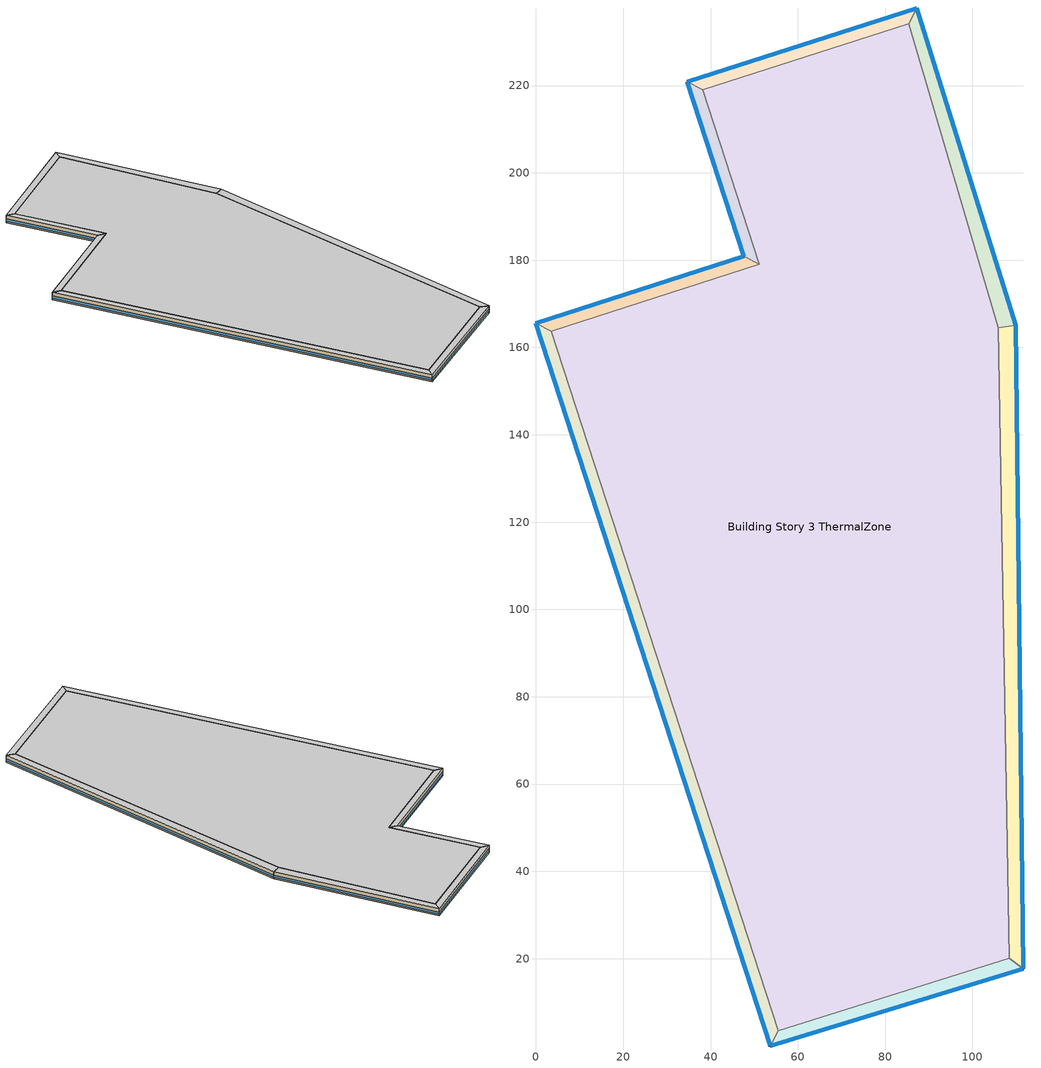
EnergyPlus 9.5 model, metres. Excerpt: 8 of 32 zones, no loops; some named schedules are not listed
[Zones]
Building Story 3 ThermalZone
 floor adiabatic (Typical Interior Floor): 105.93,164.49 108.38,20.09 55.57,3.55 3.56,163.73 51.15,179.06 38.19,218.99 85.39,234.21 z7.2
 wall adiabatic (Typical Interior Wall): 108.38,20.09 105.93,164.49 85.39,234.21 38.19,218.99 51.15,179.06 3.56,163.73 55.57,3.55 108.38,20.09 z7.2:10.8
 ceiling adiabatic (Typical Interior Ceiling): 85.39,234.21 38.19,218.99 51.15,179.06 3.56,163.73 55.57,3.55 108.38,20.09 105.93,164.49 z10.8
Building Story 3 ThermalZone 1
 floor adiabatic (Typical Interior Floor): 109.88,165.12 111.61,17.73 108.38,20.09 105.93,164.49 z7.2
 wall outside (Typical Insulated Exterior Mass Wall R-12.5): 111.61,17.73 109.88,165.12 z7.2:10.8
 wall adiabatic (Typical Interior Wall): 109.88,165.12 105.93,164.49 108.38,20.09 111.61,17.73 z7.2:10.8
 window (U 0.48 SHGC 0.40 Dbl Ref-D Clr 6mm/13mm): 111.61,17.76 109.88,165.09 z7.96:9.04
 ceiling adiabatic (Typical Interior Ceiling): 105.93,164.49 108.38,20.09 111.61,17.73 109.88,165.12 z10.8
Building Story 3 ThermalZone 2
 floor adiabatic (Typical Interior Floor): 111.61,17.73 53.73,0 55.57,3.55 108.38,20.09 z7.2
 wall outside (Typical Insulated Exterior Mass Wall R-12.5): 53.73,0 111.61,17.73 z7.2:10.8
 wall adiabatic (Typical Interior Wall): 111.61,17.73 108.38,20.09 55.57,3.55 53.73,0 z7.2:10.8
 window (U 0.48 SHGC 0.40 Dbl Ref-D Clr 6mm/13mm): 53.75,0.01 111.58,17.72 z7.96:9.04
 ceiling adiabatic (Typical Interior Ceiling): 108.38,20.09 55.57,3.55 53.73,0 111.61,17.73 z10.8
Building Story 3 ThermalZone 3
 floor adiabatic (Typical Interior Floor): 53.73,0 0,165.55 3.56,163.73 55.57,3.55 z7.2
 wall outside (Typical Insulated Exterior Mass Wall R-12.5): 0,165.55 53.73,0 z7.2:10.8
 wall adiabatic (Typical Interior Wall): 53.73,0 55.57,3.55 3.56,163.73 0,165.55 z7.2:10.8
 window (U 0.48 SHGC 0.40 Dbl Ref-D Clr 6mm/13mm): 0.01,165.52 53.72,0.02 z7.96:9.04
 ceiling adiabatic (Typical Interior Ceiling): 55.57,3.55 3.56,163.73 0,165.55 53.73,0 z10.8
Building Story 3 ThermalZone 4
 floor adiabatic (Typical Interior Floor): 0,165.55 47.59,180.88 51.15,179.06 3.56,163.73 z7.2
 wall outside (Typical Insulated Exterior Mass Wall R-12.5): 47.59,180.88 0,165.55 z7.2:10.8
 wall adiabatic (Typical Interior Wall): 0,165.55 3.56,163.73 51.15,179.06 47.59,180.88 z7.2:10.8
 window (U 0.48 SHGC 0.40 Dbl Ref-D Clr 6mm/13mm): 47.56,180.87 0.02,165.55 z7.96:9.04
 ceiling adiabatic (Typical Interior Ceiling): 3.56,163.73 51.15,179.06 47.59,180.88 0,165.55 z10.8
Building Story 3 ThermalZone 5
 floor adiabatic (Typical Interior Floor): 47.59,180.88 34.63,220.81 38.19,218.99 51.15,179.06 z7.2
 wall outside (Typical Insulated Exterior Mass Wall R-12.5): 34.63,220.81 47.59,180.88 z7.2:10.8
 wall adiabatic (Typical Interior Wall): 47.59,180.88 51.15,179.06 38.19,218.99 34.63,220.81 z7.2:10.8
 window (U 0.48 SHGC 0.40 Dbl Ref-D Clr 6mm/13mm): 34.64,220.79 47.58,180.9 z7.96:9.04
 ceiling adiabatic (Typical Interior Ceiling): 51.15,179.06 38.19,218.99 34.63,220.81 47.59,180.88 z10.8
Building Story 3 ThermalZone 6
 floor adiabatic (Typical Interior Floor): 34.63,220.81 87.23,237.76 85.39,234.21 38.19,218.99 z7.2
 wall outside (Typical Insulated Exterior Mass Wall R-12.5): 87.23,237.76 34.63,220.81 z7.2:10.8
 wall adiabatic (Typical Interior Wall): 34.63,220.81 38.19,218.99 85.39,234.21 87.23,237.76 z7.2:10.8
 window (U 0.48 SHGC 0.40 Dbl Ref-D Clr 6mm/13mm): 87.2,237.75 34.65,220.82 z7.96:9.04
 ceiling adiabatic (Typical Interior Ceiling): 38.19,218.99 85.39,234.21 87.23,237.76 34.63,220.81 z10.8
Building Story 3 ThermalZone 7
 floor adiabatic (Typical Interior Ceiling): 87.23,237.76 109.88,165.12 105.93,164.49 85.39,234.21 z7.2
 wall outside (Typical Insulated Exterior Mass Wall R-12.5): 109.88,165.12 87.23,237.76 z7.2:10.8
 wall adiabatic (Typical Interior Wall): 87.23,237.76 85.39,234.21 105.93,164.49 109.88,165.12 z7.2:10.8
 window (U 0.48 SHGC 0.40 Dbl Ref-D Clr 6mm/13mm): 109.87,165.14 87.24,237.73 z7.96:9.04
 ceiling adiabatic (Typical Interior Ceiling): 85.39,234.21 105.93,164.49 109.88,165.12 87.23,237.76 z10.8
[Building]
Mixed_use 1: Terrain=City
[Site:Location]
Buffalo Niagara Intl Ap_NY_USA: Latitude {deg}=42.8132; Longitude {deg}=-78.8479; Time Zone {hr}=-5; Elevation {m}=215
[Site:GroundTemperature:FCfactorMethod]
January Ground Temperature {C}=7.4; February Ground Temperature {C}=-0; March Ground Temperature {C}=-7.6; April Ground Temperature {C}=-12.6; May Ground Temperature {C}=-7.7; June Ground Temperature {C}=0.3; July Ground Temperature {C}=7; August Ground Temperature {C}=14.2; September Ground Temperature {C}=19.2; October Ground Temperature {C}=20.9; November Ground Temperature {C}=20; December Ground Temperature {C}=15.4
[Site:WaterMainsTemperature]
Calculation Method=Correlation; Annual Average Outdoor Air Temperature {C}=8.96667; Maximum Difference In Monthly Average Outdoor Air Temperatures {deltaC}=26.2
[SizingPeriod:DesignDay] Day of Month=21; Dry-Bulb Temperature Range Modifier Type=DefaultMultipliers; Humidity Condition Type=Wetbulb; Barometric Pressure {Pa}=98769; Rain Indicator=No; Snow Indicator=No; Daylight Saving Time Indicator=No
Name | Month | Day Type | Maximum Dry-Bulb Temperature {C} | Daily Dry-Bulb Temperature Range {deltaC} | Wetbulb or DewPoint at Maximum Dry-Bulb {C} | Wind Speed {m/s} | Wind Direction {deg} | Solar Model Indicator | ASHRAE Clear Sky Optical Depth for Beam Irradiance (taub) | ASHRAE Clear Sky Optical Depth for Diffuse Irradiance (taud) | Sky Clearness
Buffalo Niagara Intl Ap Ann Clg .4% Condns DB=>MWB 1 | 7 | SummerDesignDay | 30.3 | 9.3 | 21.8 | 5.7 | 240 | ASHRAETau | 0.462 | 2.001
Buffalo Niagara Intl Ap Ann Clg .4% Condns WB=>MDB 1 | 7 | SummerDesignDay | 27.8 | 9.3 | 23.8 | 5.7 | 240 | ASHRAETau | 0.462 | 2.001
Buffalo Niagara Intl Ap Ann Htg 99.6% Condns DB 1 | 1 | WinterDesignDay | -16.3 | 0 | -16.3 | 5.1 | 270 | ASHRAEClearSky |  |  | 0
[Material] Thermal Absorptance=0.9
Name | Roughness | Thickness {m} | Conductivity {W/m-K} | Density {kg/m3} | Specific Heat {J/kg-K} | Solar Absorptance | Visible Absorptance
1/2IN Gypsum | Smooth | 0.0127 | 0.16 | 784.9 | 830 | 0.4 | 0.4
100mm Normalweight concrete floor | MediumRough | 0.1016 | 2.31045 | 2322 | 832.557 | 0.7 | 0.7
1IN Stucco | Smooth | 0.0253 | 0.6918 | 1858 | 837 | 0.7 | 0.92
8IN CONCRETE HW RefBldg | Rough | 0.2032 | 1.311 | 2240 | 836.8 | 0.7 | 0.7
G01 13mm gypsum board | Smooth | 0.0127 | 0.160031 | 800.001 | 1090.73 | 0.7 | 0.5
Std Wood 6inch 1; Std Wood 6inch 2 | MediumSmooth | 0.15 | 0.12 | 540 | 1210 | 0.7 | 0.7
[Material:NoMass] Roughness=Smooth; Thermal Absorptance=0.9; Solar Absorptance=0.7
Name | Thermal Resistance {m2-K/W} | Visible Absorptance
CP02 CARPET PAD | 0.21648 | 0.8
Typical Insulation R-10.11 | 1.78074 | 0.7
[WindowMaterial:Gas]
AIR 13MM: Gas Type=Air; Thickness {m}=0.0127
[WindowMaterial:Glazing] Optical Data Type=SpectralAverage; Thickness {m}=0.006; Infrared Transmittance at Normal Incidence=0; Front Side Infrared Hemispherical Emissivity=0.84; Conductivity {W/m-K}=0.9; Dirt Correction Factor for Solar and Visible Transmittance=1; Solar Diffusing=No
Name | Solar Transmittance at Normal Incidence | Front Side Solar Reflectance at Normal Incidence | Back Side Solar Reflectance at Normal Incidence | Visible Transmittance at Normal Incidence | Front Side Visible Reflectance at Normal Incidence | Back Side Visible Reflectance at Normal Incidence | Back Side Infrared Hemispherical Emissivity
CLEAR 6MM | 0.775 | 0.071 | 0.071 | 0.881 | 0.08 | 0.08 | 0.84
REF D CLEAR 6MM | 0.429 | 0.308 | 0.379 | 0.334 | 0.453 | 0.505 | 0.82
[Construction]
InteriorFurnishings 1: Std Wood 6inch 1
InteriorFurnishings 2: Std Wood 6inch 2
Typical Insulated Exterior Mass Wall R-12.5: 1IN Stucco, 8IN CONCRETE HW RefBldg, Typical Insulation R-10.11, 1/2IN Gypsum
Typical Interior Ceiling: CP02 CARPET PAD, 100mm Normalweight concrete floor
Typical Interior Floor: 100mm Normalweight concrete floor, CP02 CARPET PAD
Typical Interior Wall: G01 13mm gypsum board, G01 13mm gypsum board
U 0.48 SHGC 0.40 Dbl Ref-D Clr 6mm/13mm: REF D CLEAR 6MM, AIR 13MM, CLEAR 6MM
[Zone] Multiplier=1; Part of Total Floor Area=Yes
Building Story 3 ThermalZone; Building Story 3 ThermalZone 1; Building Story 3 ThermalZone 2; Building Story 3 ThermalZone 3; Building Story 3 ThermalZone 4; Building Story 3 ThermalZone 5; Building Story 3 ThermalZone 6; Building Story 3 ThermalZone 7
[InternalMass]
Name | Construction | Zone or ZoneList | Surface Area {m2}
Building Story 3 Space Mass | InteriorFurnishings 2 | Building Story 3 ThermalZone | 31237
Building Story 3 Space 1 Mass | InteriorFurnishings 2 | Building Story 3 ThermalZone 1 | 1044
Building Story 3 Space 2 Mass | InteriorFurnishings 2 | Building Story 3 ThermalZone 2 | 350.647
Building Story 3 Space 3 Mass | InteriorFurnishings 2 | Building Story 3 ThermalZone 3 | 972.093
Building Story 3 Space 4 Mass | InteriorFurnishings 2 | Building Story 3 ThermalZone 4 | 282.533
Building Story 3 Space 5 Mass | InteriorFurnishings 2 | Building Story 3 ThermalZone 5 | 237.225
Building Story 3 Space 6 Mass | InteriorFurnishings 2 | Building Story 3 ThermalZone 6 | 295.701
Building Story 3 Space 7 Mass | InteriorFurnishings 2 | Building Story 3 ThermalZone 7 | 502.493
Building Story 3 Space 4 FullServiceRestaurant Dining A  - Story Mid2 Mass; Building Story 3 Space 4 FullServiceRestaurant Dining C  - Story Mid2 Mass | InteriorFurnishings 1 | Building Story 3 ThermalZone 4 | 5.10087
Building Story 3 Space 3 FullServiceRestaurant Dining A  - Story Mid2 Mass; Building Story 3 Space 3 FullServiceRestaurant Dining C  - Story Mid2 Mass | InteriorFurnishings 1 | Building Story 3 ThermalZone 3 | 17.5502
Building Story 3 Space 1 FullServiceRestaurant Dining A  - Story Mid2 Mass; Building Story 3 Space 1 FullServiceRestaurant Dining C  - Story Mid2 Mass | InteriorFurnishings 1 | Building Story 3 ThermalZone 1 | 18.8484
Building Story 3 Space 2 FullServiceRestaurant Dining A  - Story Mid2 Mass; Building Story 3 Space 2 FullServiceRestaurant Dining C  - Story Mid2 Mass | InteriorFurnishings 1 | Building Story 3 ThermalZone 2 | 6.33059
Building Story 3 Space 6 FullServiceRestaurant Dining A  - Story Mid2 Mass; Building Story 3 Space 6 FullServiceRestaurant Dining C  - Story Mid2 Mass | InteriorFurnishings 1 | Building Story 3 ThermalZone 6 | 5.3386
Building Story 3 Space 7 FullServiceRestaurant Dining A  - Story Mid2 Mass; Building Story 3 Space 7 FullServiceRestaurant Dining C  - Story Mid2 Mass | InteriorFurnishings 1 | Building Story 3 ThermalZone 7 | 9.07203
Building Story 3 Space FullServiceRestaurant Dining A  - Story Mid2 Mass; Building Story 3 Space FullServiceRestaurant Dining C  - Story Mid2 Mass | InteriorFurnishings 1 | Building Story 3 ThermalZone | 563.954
Building Story 3 Space 5 FullServiceRestaurant Dining A  - Story Mid2 Mass; Building Story 3 Space 5 FullServiceRestaurant Dining C  - Story Mid2 Mass | InteriorFurnishings 1 | Building Story 3 ThermalZone 5 | 4.28287
Building Story 3 Space 4 FullServiceRestaurant Dining A end_b - Story Mid2 Mass; Building Story 3 Space 4 FullServiceRestaurant Dining C end_b - Story Mid2 Mass; Building Story 3 Space 4 FullServiceRestaurant Kitchen A end_a - Story Mid2 Mass; Building Story 3 Space 4 FullServiceRestaurant Kitchen C end_a - Story Mid2 Mass | InteriorFurnishings 1 | Building Story 3 ThermalZone 4 | 0.338056
Building Story 3 Space 3 FullServiceRestaurant Dining A end_b - Story Mid2 Mass; Building Story 3 Space 3 FullServiceRestaurant Dining C end_b - Story Mid2 Mass; Building Story 3 Space 3 FullServiceRestaurant Kitchen A end_a - Story Mid2 Mass; Building Story 3 Space 3 FullServiceRestaurant Kitchen C end_a - Story Mid2 Mass | InteriorFurnishings 1 | Building Story 3 ThermalZone 3 | 1.16312
Building Story 3 Space 1 FullServiceRestaurant Dining A end_b - Story Mid2 Mass; Building Story 3 Space 1 FullServiceRestaurant Dining C end_b - Story Mid2 Mass; Building Story 3 Space 1 FullServiceRestaurant Kitchen A end_a - Story Mid2 Mass; Building Story 3 Space 1 FullServiceRestaurant Kitchen C end_a - Story Mid2 Mass | InteriorFurnishings 1 | Building Story 3 ThermalZone 1 | 1.24916
Building Story 3 Space 2 FullServiceRestaurant Dining A end_b - Story Mid2 Mass; Building Story 3 Space 2 FullServiceRestaurant Dining C end_b - Story Mid2 Mass; Building Story 3 Space 2 FullServiceRestaurant Kitchen A end_a - Story Mid2 Mass; Building Story 3 Space 2 FullServiceRestaurant Kitchen C end_a - Story Mid2 Mass | InteriorFurnishings 1 | Building Story 3 ThermalZone 2 | 0.419554
Building Story 3 Space 6 FullServiceRestaurant Dining A end_b - Story Mid2 Mass; Building Story 3 Space 6 FullServiceRestaurant Dining C end_b - Story Mid2 Mass; Building Story 3 Space 6 FullServiceRestaurant Kitchen A end_a - Story Mid2 Mass; Building Story 3 Space 6 FullServiceRestaurant Kitchen C end_a - Story Mid2 Mass | InteriorFurnishings 1 | Building Story 3 ThermalZone 6 | 0.353811
Building Story 3 Space 7 FullServiceRestaurant Dining A end_b - Story Mid2 Mass; Building Story 3 Space 7 FullServiceRestaurant Dining C end_b - Story Mid2 Mass; Building Story 3 Space 7 FullServiceRestaurant Kitchen A end_a - Story Mid2 Mass; Building Story 3 Space 7 FullServiceRestaurant Kitchen C end_a - Story Mid2 Mass | InteriorFurnishings 1 | Building Story 3 ThermalZone 7 | 0.601241
Building Story 3 Space FullServiceRestaurant Dining A end_b - Story Mid2 Mass; Building Story 3 Space FullServiceRestaurant Dining C end_b - Story Mid2 Mass; Building Story 3 Space FullServiceRestaurant Kitchen A end_a - Story Mid2 Mass; Building Story 3 Space FullServiceRestaurant Kitchen C end_a - Story Mid2 Mass | InteriorFurnishings 1 | Building Story 3 ThermalZone | 37.3755
Building Story 3 Space 5 FullServiceRestaurant Dining A end_b - Story Mid2 Mass; Building Story 3 Space 5 FullServiceRestaurant Dining C end_b - Story Mid2 Mass; Building Story 3 Space 5 FullServiceRestaurant Kitchen A end_a - Story Mid2 Mass; Building Story 3 Space 5 FullServiceRestaurant Kitchen C end_a - Story Mid2 Mass | InteriorFurnishings 1 | Building Story 3 ThermalZone 5 | 0.283843
Building Story 3 Space 4 FullServiceRestaurant Dining B  - Story Mid2 Mass | InteriorFurnishings 1 | Building Story 3 ThermalZone 4 | 110.202
Building Story 3 Space 3 FullServiceRestaurant Dining B  - Story Mid2 Mass | InteriorFurnishings 1 | Building Story 3 ThermalZone 3 | 379.164
Building Story 3 Space 1 FullServiceRestaurant Dining B  - Story Mid2 Mass | InteriorFurnishings 1 | Building Story 3 ThermalZone 1 | 407.211
Building Story 3 Space 2 FullServiceRestaurant Dining B  - Story Mid2 Mass | InteriorFurnishings 1 | Building Story 3 ThermalZone 2 | 136.769
Building Story 3 Space 6 FullServiceRestaurant Dining B  - Story Mid2 Mass | InteriorFurnishings 1 | Building Story 3 ThermalZone 6 | 115.338
Building Story 3 Space 7 FullServiceRestaurant Dining B  - Story Mid2 Mass | InteriorFurnishings 1 | Building Story 3 ThermalZone 7 | 195.997
Building Story 3 Space FullServiceRestaurant Dining B  - Story Mid2 Mass | InteriorFurnishings 1 | Building Story 3 ThermalZone | 12183.9
Building Story 3 Space 5 FullServiceRestaurant Dining B  - Story Mid2 Mass | InteriorFurnishings 1 | Building Story 3 ThermalZone 5 | 92.5293
Building Story 3 Space 4 FullServiceRestaurant Dining B end_b - Story Mid2 Mass; Building Story 3 Space 4 FullServiceRestaurant Kitchen B end_a - Story Mid2 Mass | InteriorFurnishings 1 | Building Story 3 ThermalZone 4 | 7.30353
Building Story 3 Space 3 FullServiceRestaurant Dining B end_b - Story Mid2 Mass; Building Story 3 Space 3 FullServiceRestaurant Kitchen B end_a - Story Mid2 Mass | InteriorFurnishings 1 | Building Story 3 ThermalZone 3 | 25.1287
Building Story 3 Space 1 FullServiceRestaurant Dining B end_b - Story Mid2 Mass; Building Story 3 Space 1 FullServiceRestaurant Kitchen B end_a - Story Mid2 Mass | InteriorFurnishings 1 | Building Story 3 ThermalZone 1 | 26.9875
Building Story 3 Space 2 FullServiceRestaurant Dining B end_b - Story Mid2 Mass; Building Story 3 Space 2 FullServiceRestaurant Kitchen B end_a - Story Mid2 Mass | InteriorFurnishings 1 | Building Story 3 ThermalZone 2 | 9.06427
Building Story 3 Space 6 FullServiceRestaurant Dining B end_b - Story Mid2 Mass; Building Story 3 Space 6 FullServiceRestaurant Kitchen B end_a - Story Mid2 Mass | InteriorFurnishings 1 | Building Story 3 ThermalZone 6 | 7.64391
Building Story 3 Space 7 FullServiceRestaurant Dining B end_b - Story Mid2 Mass; Building Story 3 Space 7 FullServiceRestaurant Kitchen B end_a - Story Mid2 Mass | InteriorFurnishings 1 | Building Story 3 ThermalZone 7 | 12.9895
Building Story 3 Space FullServiceRestaurant Dining B end_b - Story Mid2 Mass; Building Story 3 Space FullServiceRestaurant Kitchen B end_a - Story Mid2 Mass | InteriorFurnishings 1 | Building Story 3 ThermalZone | 807.481
Building Story 3 Space 5 FullServiceRestaurant Dining B end_b - Story Mid2 Mass; Building Story 3 Space 5 FullServiceRestaurant Kitchen B end_a - Story Mid2 Mass | InteriorFurnishings 1 | Building Story 3 ThermalZone 5 | 6.1323
Building Story 3 Space 4 FullServiceRestaurant Kitchen A  - Story Mid2 Mass; Building Story 3 Space 4 FullServiceRestaurant Kitchen C  - Story Mid2 Mass | InteriorFurnishings 1 | Building Story 3 ThermalZone 4 | 6.19248
Building Story 3 Space 3 FullServiceRestaurant Kitchen A  - Story Mid2 Mass; Building Story 3 Space 3 FullServiceRestaurant Kitchen C  - Story Mid2 Mass | InteriorFurnishings 1 | Building Story 3 ThermalZone 3 | 21.306
Building Story 3 Space 1 FullServiceRestaurant Kitchen A  - Story Mid2 Mass; Building Story 3 Space 1 FullServiceRestaurant Kitchen C  - Story Mid2 Mass | InteriorFurnishings 1 | Building Story 3 ThermalZone 1 | 22.8821
Building Story 3 Space 2 FullServiceRestaurant Kitchen A  - Story Mid2 Mass; Building Story 3 Space 2 FullServiceRestaurant Kitchen C  - Story Mid2 Mass | InteriorFurnishings 1 | Building Story 3 ThermalZone 2 | 7.68537
Building Story 3 Space 6 FullServiceRestaurant Kitchen A  - Story Mid2 Mass; Building Story 3 Space 6 FullServiceRestaurant Kitchen C  - Story Mid2 Mass | InteriorFurnishings 1 | Building Story 3 ThermalZone 6 | 6.48109
Building Story 3 Space 7 FullServiceRestaurant Kitchen A  - Story Mid2 Mass; Building Story 3 Space 7 FullServiceRestaurant Kitchen C  - Story Mid2 Mass | InteriorFurnishings 1 | Building Story 3 ThermalZone 7 | 11.0135
Building Story 3 Space FullServiceRestaurant Kitchen A  - Story Mid2 Mass; Building Story 3 Space FullServiceRestaurant Kitchen C  - Story Mid2 Mass | InteriorFurnishings 1 | Building Story 3 ThermalZone | 684.643
Building Story 3 Space 5 FullServiceRestaurant Kitchen A  - Story Mid2 Mass; Building Story 3 Space 5 FullServiceRestaurant Kitchen C  - Story Mid2 Mass | InteriorFurnishings 1 | Building Story 3 ThermalZone 5 | 5.19942
Building Story 3 Space 4 FullServiceRestaurant Kitchen B  - Story Mid2 Mass | InteriorFurnishings 1 | Building Story 3 ThermalZone 4 | 133.786
Building Story 3 Space 3 FullServiceRestaurant Kitchen B  - Story Mid2 Mass | InteriorFurnishings 1 | Building Story 3 ThermalZone 3 | 460.307
Building Story 3 Space 1 FullServiceRestaurant Kitchen B  - Story Mid2 Mass | InteriorFurnishings 1 | Building Story 3 ThermalZone 1 | 494.356
Building Story 3 Space 2 FullServiceRestaurant Kitchen B  - Story Mid2 Mass | InteriorFurnishings 1 | Building Story 3 ThermalZone 2 | 166.039
Building Story 3 Space 6 FullServiceRestaurant Kitchen B  - Story Mid2 Mass | InteriorFurnishings 1 | Building Story 3 ThermalZone 6 | 140.021
Building Story 3 Space 7 FullServiceRestaurant Kitchen B  - Story Mid2 Mass | InteriorFurnishings 1 | Building Story 3 ThermalZone 7 | 237.941
Building Story 3 Space FullServiceRestaurant Kitchen B  - Story Mid2 Mass | InteriorFurnishings 1 | Building Story 3 ThermalZone | 14791.4
Building Story 3 Space 5 FullServiceRestaurant Kitchen B  - Story Mid2 Mass | InteriorFurnishings 1 | Building Story 3 ThermalZone 5 | 112.331
[Daylighting:Controls] Lighting Control Type=Stepped; Minimum Input Power Fraction for Continuous or ContinuousOff Dimming Control=0.3; Minimum Light Output Fraction for Continuous or ContinuousOff Dimming Control=0.2; Number of Stepped Control Steps=3; Probability Lighting will be Reset When Needed in Manual Stepped Control=1; Glare Calculation Azimuth Angle of View Direction Clockwise from Zone y-Axis {deg}=0; Maximum Allowable Discomfort Glare Index=22; Illuminance Setpoint at Reference Point 1 {lux}=375; Illuminance Setpoint at Reference Point 2 {lux}=375
Name | Zone | Glare Calculation Daylighting Reference Point | Daylighting Reference Point Name 1 | Fraction of Zone Controlled by Reference Point 1 | Daylighting Reference Point Name 2 | Fraction of Zone Controlled by Reference Point 2
Building Story 3 ThermalZone 1 DaylightingControls | Building Story 3 ThermalZone 1 | Building Story 3 Space 1 Daylt Sensor 1 | Building Story 3 Space 1 Daylt Sensor 1 | 0.517 | Building Story 3 Space 1 Daylt Sensor 2 | 0.47
Building Story 3 ThermalZone 2 DaylightingControls | Building Story 3 ThermalZone 2 | Building Story 3 Space 2 Daylt Sensor 1 | Building Story 3 Space 2 Daylt Sensor 1 | 0.62 | Building Story 3 Space 2 Daylt Sensor 2 | 0.379
Building Story 3 ThermalZone 3 DaylightingControls | Building Story 3 ThermalZone 3 | Building Story 3 Space 3 Daylt Sensor 1 | Building Story 3 Space 3 Daylt Sensor 1 | 0.653 | Building Story 3 Space 3 Daylt Sensor 2 | 0.346
Building Story 3 ThermalZone 4 DaylightingControls | Building Story 3 ThermalZone 4 | Building Story 3 Space 4 Daylt Sensor 1 | Building Story 3 Space 4 Daylt Sensor 1 | 0.649 | Building Story 3 Space 4 Daylt Sensor 2 | 0.338
Building Story 3 ThermalZone 5 DaylightingControls | Building Story 3 ThermalZone 5 | Building Story 3 Space 5 Daylt Sensor 1 | Building Story 3 Space 5 Daylt Sensor 1 | 0.649 | Building Story 3 Space 5 Daylt Sensor 2 | 0.336
Building Story 3 ThermalZone 6 DaylightingControls | Building Story 3 ThermalZone 6 | Building Story 3 Space 6 Daylt Sensor 1 | Building Story 3 Space 6 Daylt Sensor 1 | 0.666 | Building Story 3 Space 6 Daylt Sensor 2 | 0.333
Building Story 3 ThermalZone 7 DaylightingControls | Building Story 3 ThermalZone 7 | Building Story 3 Space 7 Daylt Sensor 1 | Building Story 3 Space 7 Daylt Sensor 1 | 0.55 | Building Story 3 Space 7 Daylt Sensor 2 | 0.441
[Exterior:Lights] Control Option=AstronomicalClock
Name | Schedule | Design Level {W}
Building Facades | Schedule Ruleset 1 | 2655.51
Main Entries | Schedule Ruleset 2 | 2256.552
Other Doors | Schedule Ruleset 2 | 4513.104
Parking Areas and Drives | Schedule Ruleset 2 | 176885
[EnergyManagementSystem:Program]
SYS8ZoneVAVOptimumStartProg0: IF DaylightSavings==0 && DayOfWeek>1 && Hour==5 && OAT<23.9 && OAT>1.7; SET SYS8ZoneVAVClgSch0 = 29.4; SET SYS8ZoneVAVHtgSch0 = 15.6; ELSEIF DaylightSavings==0 && DayOfWeek==1 && Hour==7 && OAT<23.9 && OAT>1.7; SET SYS8ZoneVAVClgSch0 = 29.4; SET SYS8ZoneVAVHtgSch0 = 15.6; ELSEIF DaylightSavings==1 && DayOfWeek>1 && Hour==4 && OAT<23.9 && OAT>1.7; SET SYS8ZoneVAVClgSch0 = 29.4; SET SYS8ZoneVAVHtgSch0 = 15.6; ELSEIF DaylightSavings==1 && DayOfWeek==1 && Hour==6 && OAT<23.9 && OAT>1.7; SET SYS8ZoneVAVClgSch0 = 29.4; SET SYS8ZoneVAVHtgSch0 = 15.6; ELSE; SET SYS8ZoneVAVClgSch0 = NULL; SET SYS8ZoneVAVHtgSch0 = NULL; ENDIF
[EnergyManagementSystem:ProgramCallingManager]
Mains_Water_Prg_Mgr: BeginTimestepBeforePredictor; Mains_Water_Prg
SYS8ZoneVAV1OptimumStartCallingManager0: BeginTimestepBeforePredictor; SYS8ZoneVAV1OptimumStartProg0
SYS8ZoneVAV2OptimumStartCallingManager0: BeginTimestepBeforePredictor; SYS8ZoneVAV2OptimumStartProg0
SYS8ZoneVAV3OptimumStartCallingManager0: BeginTimestepBeforePredictor; SYS8ZoneVAV3OptimumStartProg0
